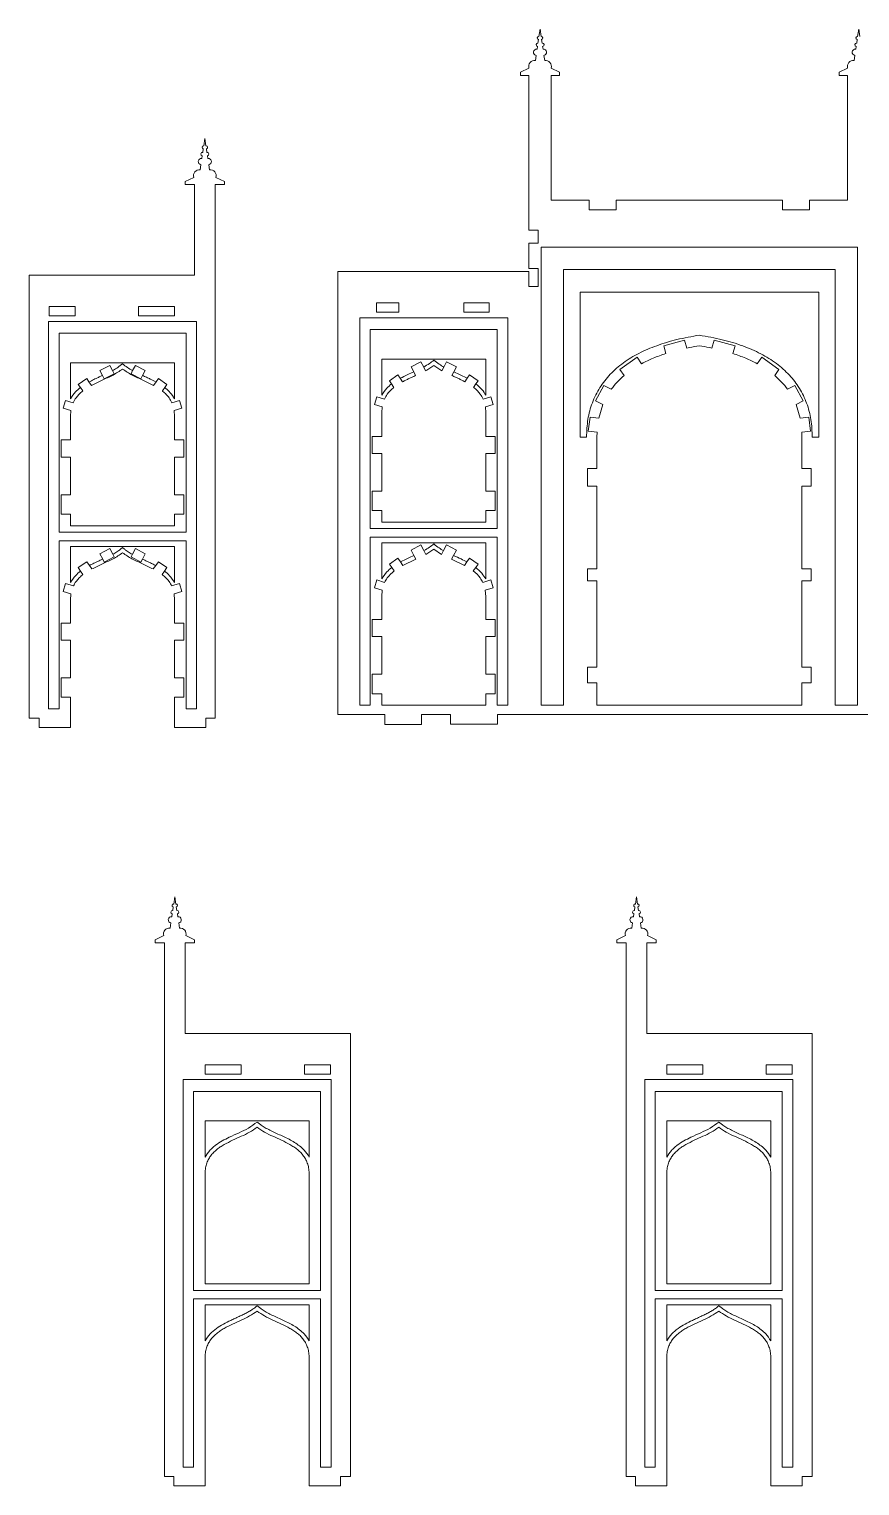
# Model space of a CAD drawing. Header units: millimetres. Extents: x -566 to 8079, y -1523 to 3979.
# Drawn here: x -308.3 to -42.4, y 2938.6 to 3405 of the extents above; entities that cross this region are included whole.
import ezdxf
from ezdxf.lldxf.tags import DXFTag

# ---------------------------------------------------------------- set-up
doc = ezdxf.new("R2010")
doc.units = ezdxf.units.MM
tags = doc.linetypes.add('CENTER', pattern=[10.16, 6.35, -1.27, 1.27, -1.27]).pattern_tags.tags
tags[10:11] = [DXFTag(74, 4), DXFTag(75, 0), DXFTag(340, '0'), DXFTag(46, 1.0), DXFTag(50, 0.0), DXFTag(44, 0.0), DXFTag(45, 0.0)]
tags[8:9] = [DXFTag(74, 4), DXFTag(75, 0), DXFTag(340, '0'), DXFTag(46, 1.0), DXFTag(50, 0.0), DXFTag(44, 0.0), DXFTag(45, 0.0)]
tags[6:7] = [DXFTag(74, 4), DXFTag(75, 0), DXFTag(340, '0'), DXFTag(46, 1.0), DXFTag(50, 0.0), DXFTag(44, 0.0), DXFTag(45, 0.0)]
tags[4:5] = [DXFTag(74, 4), DXFTag(75, 0), DXFTag(340, '0'), DXFTag(46, 1.0), DXFTag(50, 0.0), DXFTag(44, 0.0), DXFTag(45, 0.0)]

# ---------------------------------------------------------------- blocks, each defined once
blk = doc.blocks.new('DWG8')
at = {"color": 7, "linetype": 'Continuous', "lineweight": 15}
for p, q in [((586.92, 83.99), (586.75, 82.84)), ((587.41, 87.29), (587.06, 84.93)), ((587.76, 84.93), (587.41, 87.29)), ((588.07, 82.84), (587.9, 83.99)), ((688.76, 82.84), (688.93, 83.99)), ((689.07, 84.93), (689.42, 87.29)), ((689.42, 87.29), (689.77, 84.93)), ((586.58, 81.74), (586.45, 80.85)), ((588.36, 80.85), (588.23, 81.74)), ((688.47, 80.85), (688.6, 81.74)), ((583.86, 74.84), (581.15, 73.51)), ((586.16, 78.88), (585.91, 77.2)), ((588.91, 77.2), (588.66, 78.88)), ((593.67, 73.51), (590.96, 74.84)), ((683.16, 73.51), (685.87, 74.84)), ((687.92, 77.2), (688.17, 78.88)), ((581.15, 73.51), (581.15, 72.49)), ((581.15, 72.49), (583.85, 72.49)), ((583.85, 72.49), (583.85, 22.88)), ((590.96, 72.49), (593.67, 72.49)), ((590.96, 72.49), (590.96, 32.49)), ((593.67, 72.49), (593.67, 73.51)), ((683.16, 72.49), (683.16, 73.51)), ((685.87, 72.49), (683.16, 72.49)), ((685.87, 72.49), (685.87, 32.49)), ((480.12, 52.29), (479.77, 49.94)), ((480.47, 49.94), (480.12, 52.29)), ((479.3, 46.75), (479.17, 45.86)), ((479.63, 49), (479.46, 47.84)), ((480.78, 47.84), (480.61, 49)), ((481.08, 45.86), (480.95, 46.75)), ((478.87, 43.89), (478.62, 42.21)), ((481.62, 42.21), (481.37, 43.89)), ((476.57, 39.84), (473.86, 38.52)), ((473.86, 38.52), (473.86, 37.5)), ((473.86, 37.5), (476.83, 37.5)), ((476.83, 37.5), (476.83, 8.5)), ((483.41, 37.5), (486.38, 37.5)), ((483.41, -133.33), (483.41, 37.5)), ((486.38, 38.52), (483.67, 39.84)), ((486.38, 37.5), (486.38, 38.52)), ((603.17, 32.49), (590.96, 32.49)), ((603.17, 29.49), (603.17, 32.49)), ((603.17, 29.49), (611.82, 29.49)), ((611.82, 29.49), (611.82, 32.49)), ((665.01, 32.49), (611.82, 32.49)), ((665.01, 29.49), (665.01, 32.49)), ((665.01, 29.49), (673.66, 29.49)), ((673.66, 29.49), (673.66, 32.49)), ((685.87, 32.49), (673.66, 32.49)), ((586.85, 22.88), (583.85, 22.88)), ((583.85, 18.75), (583.85, 10.71)), ((583.85, 18.75), (586.85, 18.75)), ((586.85, 18.75), (586.85, 22.88)), ((689.05, 17.46), (587.78, 17.46)), ((587.78, 17.46), (587.78, -129.17)), ((689.05, -129.17), (689.05, 17.46)), ((522.71, 9.66), (522.71, -132.17)), ((522.71, 9.66), (583.85, 9.66)), ((586.85, 10.71), (583.85, 10.71)), ((583.85, 9.66), (583.85, 4.9)), ((586.85, 4.9), (586.85, 10.71)), ((594.95, -129.17), (594.95, 10.29)), ((594.95, 10.29), (681.88, 10.29)), ((681.88, 10.29), (681.88, -129.17)), ((423.88, 8.5), (423.88, -133.33)), ((423.88, 8.5), (476.83, 8.5)), ((583.85, 4.9), (586.85, 4.9)), ((676.61, 3.06), (600.22, 3.06)), ((600.22, 3.06), (600.22, -43.34)), ((676.61, -43.34), (676.61, 3.06)), ((430.33, -1.5), (430.33, -4.5)), ((438.59, -1.5), (430.33, -1.5)), ((430.33, -4.5), (438.59, -4.5)), ((438.59, -4.5), (438.59, -1.5)), ((458.88, -1.5), (458.88, -4.5)), ((470.39, -1.5), (458.88, -1.5)), ((458.88, -4.5), (470.39, -4.5)), ((470.39, -4.5), (470.39, -1.5)), ((542.16, -0.34), (535.09, -0.34)), ((535.09, -0.34), (535.09, -3.34)), ((535.09, -3.34), (542.16, -3.34)), ((542.16, -3.34), (542.16, -0.34)), ((571.13, -0.34), (563.06, -0.34)), ((563.06, -0.34), (563.06, -3.34)), ((563.06, -3.34), (571.13, -3.34)), ((571.13, -3.34), (571.13, -0.34)), ((477.43, -6.27), (430.12, -6.27)), ((430.12, -6.27), (430.12, -130.33)), ((477.43, -130.33), (477.43, -6.27)), ((577.05, -5.11), (529.73, -5.11)), ((529.73, -5.11), (529.73, -129.17)), ((533.07, -8.88), (533.07, -72.62)), ((573.71, -8.88), (533.07, -8.88)), ((573.71, -72.62), (573.71, -8.88)), ((577.05, -129.17), (577.05, -5.11)), ((433.45, -10.04), (433.45, -73.78)), ((474.1, -10.04), (433.45, -10.04)), ((474.1, -73.78), (474.1, -10.04)), ((633.68, -12.26), (627.01, -14.13)), ((634.39, -14.8), (633.68, -12.26)), ((643.15, -12.26), (642.43, -14.8)), ((649.82, -14.13), (643.15, -12.26)), ((570.06, -18.35), (536.72, -18.35)), ((536.72, -18.35), (536.72, -29.91)), ((570.06, -29.91), (570.06, -18.35)), ((618.46, -17.76), (612.95, -21.68)), ((619.93, -19.82), (618.46, -17.76)), ((627.01, -14.13), (627.69, -16.57)), ((649.14, -16.57), (649.82, -14.13)), ((658.37, -17.76), (656.9, -19.82)), ((663.88, -21.68), (658.37, -17.76)), ((470.44, -19.51), (437.11, -19.51)), ((437.11, -19.51), (437.11, -31.07)), ((449.66, -20.37), (446.52, -22.03)), ((446.52, -22.03), (447.34, -23.59)), ((447.92, -24.68), (451.06, -23.03)), ((450.54, -22.04), (449.66, -20.37)), ((451.06, -23.03), (450.54, -22.04)), ((457, -22.04), (456.49, -23.03)), ((456.49, -23.03), (459.63, -24.68)), ((457.88, -20.37), (457, -22.04)), ((461.03, -22.03), (457.88, -20.37)), ((460.21, -23.59), (461.03, -22.03)), ((470.44, -31.07), (470.44, -19.51)), ((549.28, -19.21), (546.13, -20.87)), ((546.13, -20.87), (546.96, -22.43)), ((546.96, -22.43), (547.58, -23.61)), ((550.16, -20.88), (549.28, -19.21)), ((550.78, -22.06), (550.16, -20.88)), ((556, -22.06), (553.39, -20.39)), ((556.62, -20.88), (556, -22.06)), ((557.5, -19.21), (556.62, -20.88)), ((560.65, -20.87), (557.5, -19.21)), ((559.2, -23.61), (559.82, -22.43)), ((559.82, -22.43), (560.65, -20.87)), ((612.95, -21.68), (614.32, -23.6)), ((662.51, -23.6), (663.88, -21.68)), ((442.3, -24.58), (439.58, -26.47)), ((439.58, -26.47), (440.27, -27.45)), ((440.27, -27.45), (441.03, -28.55)), ((443.04, -25.66), (442.3, -24.58)), ((443.81, -26.76), (443.04, -25.66)), ((447.34, -23.59), (447.92, -24.68)), ((459.63, -24.68), (460.21, -23.59)), ((464.5, -25.66), (463.73, -26.76)), ((465.25, -24.58), (464.5, -25.66)), ((467.96, -26.47), (465.25, -24.58)), ((466.52, -28.55), (467.28, -27.45)), ((467.28, -27.45), (467.96, -26.47)), ((541.91, -23.42), (539.2, -25.31)), ((539.2, -25.31), (539.88, -26.29)), ((539.88, -26.29), (540.64, -27.39)), ((542.66, -24.5), (541.91, -23.42)), ((543.43, -25.6), (542.66, -24.5)), ((564.12, -24.5), (563.35, -25.6)), ((564.87, -23.42), (564.12, -24.5)), ((567.58, -25.31), (564.87, -23.42)), ((566.13, -27.39), (566.9, -26.29)), ((566.9, -26.29), (567.58, -25.31)), ((607.84, -26.75), (605.19, -31.7)), ((610.2, -28.02), (607.84, -26.75)), ((668.99, -26.75), (666.63, -28.02)), ((671.64, -31.7), (668.99, -26.75)), ((435.52, -31.59), (434.77, -34.08)), ((437.97, -32.33), (435.52, -31.59)), ((472.02, -31.59), (469.58, -32.33)), ((472.78, -34.08), (472.02, -31.59)), ((535.14, -30.43), (534.38, -32.92)), ((537.59, -31.17), (535.14, -30.43)), ((571.64, -30.43), (569.19, -31.17)), ((572.39, -32.92), (571.64, -30.43)), ((605.19, -31.7), (607.49, -32.93)), ((669.34, -32.93), (671.64, -31.7)), ((434.77, -34.08), (437.24, -34.83)), ((437.24, -34.83), (437.11, -36.7)), ((437.11, -36.7), (437.11, -44.23)), ((470.3, -34.83), (472.78, -34.08)), ((470.44, -36.7), (470.3, -34.83)), ((470.44, -44.23), (470.44, -36.7)), ((534.38, -32.92), (536.86, -33.67)), ((536.86, -33.67), (536.72, -35.54)), ((536.72, -35.54), (536.72, -43.07)), ((569.92, -33.67), (572.39, -32.92)), ((570.06, -35.54), (569.92, -33.67)), ((570.06, -43.07), (570.06, -35.54)), ((603.42, -36.9), (602.84, -41.39)), ((606.2, -37.26), (603.42, -36.9)), ((607.49, -32.93), (606.2, -37.26)), ((670.63, -37.26), (669.34, -32.93)), ((673.41, -36.9), (670.63, -37.26)), ((673.99, -41.39), (673.41, -36.9)), ((602.84, -41.39), (605.65, -41.76)), ((605.65, -41.76), (605.61, -43.34)), ((671.18, -41.76), (673.99, -41.39)), ((671.22, -43.34), (671.18, -41.76)), ((437.11, -44.23), (434.11, -44.23)), ((434.11, -44.23), (434.11, -49.71)), ((473.44, -44.23), (470.44, -44.23)), ((473.44, -49.71), (473.44, -44.23)), ((536.72, -43.07), (533.72, -43.07)), ((533.72, -43.07), (533.72, -48.55)), ((573.06, -43.07), (570.06, -43.07)), ((573.06, -48.55), (573.06, -43.07)), ((600.22, -43.34), (602.28, -43.34)), ((605.61, -43.34), (605.61, -53.38)), ((671.22, -53.38), (671.22, -43.34)), ((674.55, -43.34), (676.61, -43.34)), ((434.11, -49.71), (437.11, -49.71)), ((437.11, -49.71), (437.11, -61.77)), ((470.44, -61.77), (470.44, -49.71)), ((470.44, -49.71), (473.44, -49.71)), ((533.72, -48.55), (536.72, -48.55)), ((536.72, -48.55), (536.72, -60.61)), ((570.06, -48.55), (573.06, -48.55)), ((570.06, -60.61), (570.06, -48.55)), ((605.61, -53.38), (602.61, -53.38)), ((602.61, -53.38), (602.61, -59.02)), ((674.22, -53.38), (671.22, -53.38)), ((674.22, -59.02), (674.22, -53.38)), ((536.72, -60.61), (533.72, -60.61)), ((533.72, -60.61), (533.72, -66.82)), ((573.06, -60.61), (570.06, -60.61)), ((573.06, -66.82), (573.06, -60.61)), ((602.61, -59.02), (605.61, -59.02)), ((605.61, -59.02), (605.61, -85.46)), ((671.22, -85.46), (671.22, -59.02)), ((671.22, -59.02), (674.22, -59.02)), ((437.11, -61.77), (434.11, -61.77)), ((434.11, -61.77), (434.11, -67.98)), ((473.44, -61.77), (470.44, -61.77)), ((473.44, -67.98), (473.44, -61.77)), ((434.11, -67.98), (437.11, -67.98)), ((437.11, -67.98), (437.11, -71.7)), ((470.44, -71.7), (470.44, -67.98)), ((470.44, -67.98), (473.44, -67.98)), ((533.72, -66.82), (536.72, -66.82)), ((536.72, -66.82), (536.72, -70.54)), ((570.06, -70.54), (570.06, -66.82)), ((570.06, -66.82), (573.06, -66.82)), ((433.45, -73.78), (474.1, -73.78)), ((437.11, -71.7), (470.44, -71.7)), ((533.07, -72.62), (573.71, -72.62)), ((536.72, -70.54), (570.06, -70.54)), ((433.45, -130.33), (433.45, -76.49)), ((433.45, -76.49), (474.1, -76.49)), ((470.44, -78.34), (437.11, -78.34)), ((437.11, -78.34), (437.11, -89.9)), ((449.66, -79), (446.52, -80.66)), ((450.62, -80.83), (449.66, -79)), ((457.88, -79), (456.92, -80.83)), ((461.03, -80.66), (457.88, -79)), ((470.44, -89.9), (470.44, -78.34)), ((474.1, -76.49), (474.1, -130.33)), ((533.07, -129.17), (533.07, -75.33)), ((533.07, -75.33), (573.71, -75.33)), ((570.06, -77.18), (536.72, -77.18)), ((536.72, -77.18), (536.72, -88.74)), ((549.28, -77.85), (546.13, -79.5)), ((550.24, -79.67), (549.28, -77.85)), ((553.39, -79.22), (550.86, -80.85)), ((555.92, -80.85), (553.39, -79.22)), ((557.5, -77.85), (556.54, -79.67)), ((560.65, -79.5), (557.5, -77.85)), ((570.06, -88.74), (570.06, -77.18)), ((573.71, -75.33), (573.71, -129.17)), ((442.3, -83.21), (439.58, -85.1)), ((443.15, -84.44), (442.3, -83.21)), ((446.52, -80.66), (447.43, -82.39)), ((447.43, -82.39), (447.92, -83.31)), ((447.92, -83.31), (451.06, -81.66)), ((451.06, -81.66), (450.62, -80.83)), ((456.92, -80.83), (456.49, -81.66)), ((456.49, -81.66), (459.63, -83.31)), ((459.63, -83.31), (460.12, -82.39)), ((460.12, -82.39), (461.03, -80.66)), ((465.25, -83.21), (464.4, -84.44)), ((467.96, -85.1), (465.25, -83.21)), ((541.91, -82.06), (539.2, -83.94)), ((542.76, -83.28), (541.91, -82.06)), ((543.53, -84.38), (542.76, -83.28)), ((547.66, -82.41), (543.53, -84.38)), ((546.13, -79.5), (547.04, -81.23)), ((547.04, -81.23), (547.66, -82.41)), ((550.86, -80.85), (550.24, -79.67)), ((556.54, -79.67), (555.92, -80.85)), ((559.11, -82.41), (559.74, -81.23)), ((563.25, -84.38), (559.11, -82.41)), ((559.74, -81.23), (560.65, -79.5)), ((564.02, -83.28), (563.25, -84.38)), ((564.87, -82.06), (564.02, -83.28)), ((567.58, -83.94), (564.87, -82.06)), ((439.58, -85.1), (440.36, -86.21)), ((440.36, -86.21), (441.12, -87.31)), ((443.91, -85.54), (443.15, -84.44)), ((464.4, -84.44), (463.63, -85.54)), ((466.43, -87.31), (467.19, -86.21)), ((467.19, -86.21), (467.96, -85.1)), ((539.2, -83.94), (539.97, -85.05)), ((539.97, -85.05), (540.73, -86.15)), ((566.04, -86.15), (566.81, -85.05)), ((566.81, -85.05), (567.58, -83.94)), ((605.61, -85.46), (602.61, -85.46)), ((602.61, -85.46), (602.61, -89.35)), ((674.22, -85.46), (671.22, -85.46)), ((674.22, -89.35), (674.22, -85.46)), ((435.52, -90.22), (434.77, -92.71)), ((434.77, -92.71), (437.28, -93.47)), ((438.05, -90.98), (435.52, -90.22)), ((472.02, -90.22), (469.49, -90.98)), ((470.27, -93.47), (472.78, -92.71)), ((472.78, -92.71), (472.02, -90.22)), ((535.14, -89.06), (534.38, -91.55)), ((534.38, -91.55), (536.89, -92.31)), ((537.67, -89.83), (535.14, -89.06)), ((536.89, -92.31), (536.72, -94.37)), ((571.64, -89.06), (569.11, -89.83)), ((569.89, -92.31), (572.39, -91.55)), ((570.06, -94.37), (569.89, -92.31)), ((572.39, -91.55), (571.64, -89.06)), ((602.61, -89.35), (605.61, -89.35)), ((605.61, -89.35), (605.61, -117)), ((671.22, -117), (671.22, -89.35)), ((671.22, -89.35), (674.22, -89.35)), ((437.11, -95.53), (437.28, -93.47)), ((437.11, -102.86), (437.11, -95.53)), ((470.27, -93.47), (470.44, -95.53)), ((470.44, -95.53), (470.44, -102.86)), ((536.72, -94.37), (536.72, -101.71)), ((570.06, -101.71), (570.06, -94.37)), ((536.72, -101.71), (533.72, -101.71)), ((533.72, -101.71), (533.72, -107.19)), ((573.06, -101.71), (570.06, -101.71)), ((573.06, -107.19), (573.06, -101.71)), ((437.11, -102.86), (434.11, -102.86)), ((434.11, -102.86), (434.11, -108.34)), ((473.44, -102.86), (470.44, -102.86)), ((473.44, -108.34), (473.44, -102.86)), ((533.72, -107.19), (536.72, -107.19)), ((536.72, -107.19), (536.72, -119.25)), ((570.06, -119.25), (570.06, -107.19)), ((570.06, -107.19), (573.06, -107.19)), ((434.11, -108.34), (437.11, -108.34)), ((437.11, -120.4), (437.11, -108.34)), ((470.44, -108.34), (470.44, -120.4)), ((470.44, -108.34), (473.44, -108.34)), ((437.11, -120.4), (434.11, -120.4)), ((434.11, -120.4), (434.11, -126.61)), ((473.44, -120.4), (470.44, -120.4)), ((473.44, -126.61), (473.44, -120.4)), ((536.72, -119.25), (533.72, -119.25)), ((533.72, -119.25), (533.72, -125.46)), ((573.06, -119.25), (570.06, -119.25)), ((573.06, -125.46), (573.06, -119.25)), ((605.61, -117), (602.61, -117)), ((602.61, -117), (602.61, -121.96)), ((674.22, -117), (671.22, -117)), ((674.22, -121.96), (674.22, -117)), ((533.72, -125.46), (536.72, -125.46)), ((536.72, -125.46), (536.72, -129.17)), ((570.06, -129.17), (570.06, -125.46)), ((570.06, -125.46), (573.06, -125.46)), ((602.61, -121.96), (605.61, -121.96)), ((605.61, -121.96), (605.61, -129.17)), ((671.22, -129.17), (671.22, -121.96)), ((671.22, -121.96), (674.22, -121.96)), ((430.12, -130.33), (433.45, -130.33)), ((434.11, -126.61), (437.11, -126.61)), ((437.11, -136.33), (437.11, -126.61)), ((470.44, -126.61), (470.44, -136.33)), ((470.44, -126.61), (473.44, -126.61)), ((474.1, -130.33), (477.43, -130.33)), ((529.73, -129.17), (533.07, -129.17)), ((536.72, -129.17), (570.06, -129.17)), ((573.71, -129.17), (577.05, -129.17)), ((587.78, -129.17), (594.95, -129.17)), ((605.61, -129.17), (671.22, -129.17)), ((681.88, -129.17), (689.05, -129.17)), ((423.88, -133.33), (427.11, -133.33)), ((427.11, -136.33), (427.11, -133.33)), ((480.44, -133.33), (483.41, -133.33)), ((480.44, -136.33), (480.44, -133.33)), ((522.71, -132.17), (537.76, -132.17)), ((537.76, -132.17), (537.76, -135.34)), ((549.46, -132.17), (558.72, -132.17)), ((549.46, -135.34), (549.46, -132.17)), ((558.72, -135.17), (558.72, -132.17)), ((573.8, -135.17), (558.72, -135.17)), ((573.8, -132.17), (703.03, -132.17)), ((573.8, -135.17), (573.8, -132.17)), ((437.11, -136.33), (427.11, -136.33)), ((480.44, -136.33), (470.44, -136.33)), ((537.76, -135.34), (549.46, -135.34)), ((470.15, -192.79), (470.5, -190.44)), ((470.5, -190.44), (470.85, -192.79)), ((617.92, -192.79), (618.27, -190.44)), ((618.27, -190.44), (618.62, -192.79)), ((469.84, -194.89), (470.01, -193.73)), ((470.99, -193.73), (471.16, -194.89)), ((617.61, -194.89), (617.78, -193.73)), ((618.76, -193.73), (618.93, -194.89)), ((469, -200.52), (469.25, -198.84)), ((469.54, -196.87), (469.67, -195.98)), ((471.32, -195.98), (471.45, -196.87)), ((471.75, -198.84), (472, -200.52)), ((616.77, -200.52), (617.02, -198.84)), ((617.31, -196.87), (617.44, -195.98)), ((619.09, -195.98), (619.22, -196.87)), ((619.52, -198.84), (619.77, -200.52)), ((464.24, -204.21), (466.95, -202.89)), ((464.24, -205.23), (464.24, -204.21)), ((474.05, -202.89), (476.76, -204.21)), ((476.76, -204.21), (476.76, -205.23)), ((612.01, -204.21), (614.72, -202.89)), ((612.01, -205.23), (612.01, -204.21)), ((621.82, -202.89), (624.53, -204.21)), ((624.53, -204.21), (624.53, -205.23)), ((467.21, -205.23), (464.24, -205.23)), ((467.21, -376.06), (467.21, -205.23)), ((476.76, -205.23), (473.79, -205.23)), ((473.79, -205.23), (473.79, -234.23)), ((614.98, -205.23), (612.01, -205.23)), ((614.98, -376.06), (614.98, -205.23)), ((624.53, -205.23), (621.56, -205.23)), ((621.56, -205.23), (621.56, -234.23)), ((473.79, -234.23), (526.74, -234.23)), ((526.74, -234.23), (526.74, -376.06)), ((621.56, -234.23), (674.51, -234.23)), ((674.51, -234.23), (674.51, -376.06)), ((480.23, -244.23), (480.23, -247.23)), ((491.75, -244.23), (480.23, -244.23)), ((491.75, -247.23), (491.75, -244.23)), ((512.03, -244.23), (512.03, -247.23)), ((520.29, -244.23), (512.03, -244.23)), ((520.29, -247.23), (520.29, -244.23)), ((628, -244.23), (628, -247.23)), ((639.51, -244.23), (628, -244.23)), ((639.51, -247.23), (639.51, -244.23)), ((659.8, -244.23), (659.8, -247.23)), ((668.06, -244.23), (659.8, -244.23)), ((668.06, -247.23), (668.06, -244.23)), ((473.19, -249), (520.51, -249)), ((473.19, -373.06), (473.19, -249)), ((480.23, -247.23), (491.75, -247.23)), ((512.03, -247.23), (520.29, -247.23)), ((520.51, -249), (520.51, -373.06)), ((620.96, -249), (668.27, -249)), ((620.96, -373.06), (620.96, -249)), ((628, -247.23), (639.51, -247.23)), ((659.8, -247.23), (668.06, -247.23)), ((668.27, -249), (668.27, -373.06)), ((476.52, -316.51), (476.52, -252.77)), ((476.52, -252.77), (517.17, -252.77)), ((517.17, -252.77), (517.17, -316.51)), ((624.29, -316.51), (624.29, -252.77)), ((624.29, -252.77), (664.94, -252.77)), ((664.94, -252.77), (664.94, -316.51)), ((480.18, -262.24), (513.52, -262.24)), ((480.18, -273.8), (480.18, -262.24)), ((513.52, -262.24), (513.52, -273.8)), ((627.95, -262.24), (661.28, -262.24)), ((627.95, -273.8), (627.95, -262.24)), ((661.28, -262.24), (661.28, -273.8)), ((480.18, -314.43), (480.18, -279.43)), ((513.52, -279.43), (513.52, -314.43)), ((627.95, -314.43), (627.95, -279.43)), ((661.28, -279.43), (661.28, -314.43)), ((517.17, -316.51), (476.52, -316.51)), ((513.52, -314.43), (480.18, -314.43)), ((664.94, -316.51), (624.29, -316.51)), ((661.28, -314.43), (627.95, -314.43)), ((476.52, -319.22), (476.52, -373.06)), ((517.17, -319.22), (476.52, -319.22)), ((480.18, -321.07), (513.52, -321.07)), ((480.18, -332.63), (480.18, -321.07)), ((513.52, -321.07), (513.52, -332.63)), ((517.17, -373.06), (517.17, -319.22)), ((624.29, -319.22), (624.29, -373.06)), ((664.94, -319.22), (624.29, -319.22)), ((627.95, -321.07), (661.28, -321.07)), ((627.95, -332.63), (627.95, -321.07)), ((661.28, -321.07), (661.28, -332.63)), ((664.94, -373.06), (664.94, -319.22)), ((480.18, -338.26), (480.18, -379.06)), ((513.52, -379.06), (513.52, -338.26)), ((627.95, -338.26), (627.95, -379.06)), ((661.28, -379.06), (661.28, -338.26)), ((476.52, -373.06), (473.19, -373.06)), ((520.51, -373.06), (517.17, -373.06)), ((624.29, -373.06), (620.96, -373.06)), ((668.27, -373.06), (664.94, -373.06)), ((470.18, -376.06), (467.21, -376.06)), ((470.18, -379.06), (470.18, -376.06)), ((526.74, -376.06), (523.52, -376.06)), ((523.52, -379.06), (523.52, -376.06)), ((617.95, -376.06), (614.98, -376.06)), ((617.95, -379.06), (617.95, -376.06)), ((674.51, -376.06), (671.28, -376.06)), ((671.28, -379.06), (671.28, -376.06)), ((470.18, -379.06), (480.18, -379.06)), ((513.52, -379.06), (523.52, -379.06)), ((617.95, -379.06), (627.95, -379.06)), ((661.28, -379.06), (671.28, -379.06))]:
    blk.add_line(p, q, dxfattribs=at)
for centre, radius, start, end in [((586.99, 84.46), 0.474, 81.5456, 261.5456), ((587.83, 84.46), 0.474, 278.4544, 98.4544), ((689, 84.46), 0.474, 81.5456, 261.5456), ((586.31, 79.87), 0.996, 81.5456, 261.5456), ((586.67, 82.29), 0.553, 81.5456, 261.5456), ((588.15, 82.29), 0.553, 278.4544, 98.4544), ((588.51, 79.87), 0.996, 278.4544, 98.4544), ((688.32, 79.87), 0.996, 81.5456, 261.5456), ((688.68, 82.29), 0.553, 81.5456, 261.5456), ((585.64, 75.37), 1.86, 81.5456, 196.6114), ((589.18, 75.37), 1.86, 343.3886, 98.4544), ((687.65, 75.37), 1.86, 81.5456, 196.6114), ((479.38, 47.3), 0.553, 81.5456, 261.5456), ((479.7, 49.47), 0.474, 81.5456, 261.5456), ((480.54, 49.47), 0.474, 278.4544, 98.4544), ((480.87, 47.3), 0.553, 278.4544, 98.4544), ((478.35, 40.37), 1.86, 81.5456, 196.6114), ((479.02, 44.88), 0.996, 81.5456, 261.5456), ((481.23, 44.88), 0.996, 278.4544, 98.4544), ((481.89, 40.37), 1.86, 343.3886, 98.4544), ((469.76, -195.43), 0.553, 81.5456, 261.5456), ((470.08, -193.26), 0.474, 81.5456, 261.5456), ((470.92, -193.26), 0.474, 278.4544, 98.4544), ((471.24, -195.43), 0.553, 278.4544, 98.4544), ((617.52, -195.43), 0.553, 81.5456, 261.5456), ((617.85, -193.26), 0.474, 81.5456, 261.5456), ((618.69, -193.26), 0.474, 278.4544, 98.4544), ((619.01, -195.43), 0.553, 278.4544, 98.4544), ((468.73, -202.36), 1.86, 81.5456, 196.6114), ((469.4, -197.85), 0.996, 81.5456, 261.5456), ((471.6, -197.85), 0.996, 278.4544, 98.4544), ((472.27, -202.36), 1.86, 343.3886, 98.4544), ((616.5, -202.36), 1.86, 81.5456, 196.6114), ((617.17, -197.85), 0.996, 81.5456, 261.5456), ((619.37, -197.85), 0.996, 278.4544, 98.4544), ((620.04, -202.36), 1.86, 343.3886, 98.4544)]:
    blk.add_arc(centre, radius, start, end, dxfattribs=at)
for points, knots in [([(602.28, -43.34), (602.36, -41.42), (602.52, -37.67), (603.99, -32.27), (606.4, -27.37), (609.8, -23.04), (614.06, -19.36), (619.11, -16.32), (624.87, -13.88), (631.37, -11.93), (636, -11.11), (638.41, -10.68)], [0, 0, 0, 0, 0.106943, 0.209222, 0.309459, 0.410281, 0.514314, 0.622123, 0.737782, 0.863222, 1, 1, 1, 1]), ([(638.41, -10.68), (640.87, -11.12), (645.57, -11.96), (652.17, -13.95), (658.01, -16.47), (663.07, -19.58), (667.28, -23.31), (670.58, -27.62), (672.91, -32.46), (674.32, -37.77), (674.47, -41.46), (674.55, -43.34)], [0, 0, 0, 0, 0.139153, 0.266578, 0.38393, 0.493264, 0.596978, 0.695888, 0.794371, 0.894916, 1, 1, 1, 1]), ([(627.69, -16.57), (626.31, -17.04), (623.65, -17.95), (621.14, -19.21), (619.93, -19.82)], [0, 0, 0, 0, 0.51747, 1, 1, 1, 1]), ([(638.41, -14.05), (637.34, -14.24), (635.99, -14.47), (634.66, -14.75), (634.39, -14.8)], [0, 0, 0, 0, 0.802034, 1, 1, 1, 1]), ([(642.43, -14.8), (642.17, -14.75), (640.84, -14.47), (639.49, -14.24), (638.41, -14.05)], [0, 0, 0, 0, 0.197965, 1, 1, 1, 1]), ([(656.9, -19.82), (655.69, -19.21), (653.18, -17.95), (650.52, -17.04), (649.14, -16.57)], [0, 0, 0, 0, 0.48253, 1, 1, 1, 1]), ([(453.77, -21.55), (452.78, -22.21), (450.71, -23.59), (447.25, -25.06), (444.95, -26.19), (443.81, -26.76)], [0, 0, 0, 0, 0.318519, 0.659674, 1, 1, 1, 1]), ([(450.54, -22.04), (450.77, -21.91), (451.24, -21.66), (451.9, -21.25), (452.48, -20.86), (453.09, -20.39), (453.5, -20.07), (453.77, -19.85)], [0, 0, 0, 0, 0.204653, 0.40407, 0.59931, 0.737231, 1, 1, 1, 1]), ([(453.77, -19.85), (454.28, -20.26), (455.3, -21.08), (456.43, -21.72), (457, -22.04)], [0, 0, 0, 0, 0.497578, 1, 1, 1, 1]), ([(463.73, -26.76), (462.59, -26.19), (460.3, -25.06), (456.83, -23.59), (454.77, -22.21), (453.77, -21.55)], [0, 0, 0, 0, 0.3403514, 0.6814468, 1, 1, 1, 1]), ([(542.66, -24.5), (543.46, -24.09), (544.87, -23.37), (546.32, -22.72), (546.96, -22.43)], [0, 0, 0, 0, 0.563642, 1, 1, 1, 1]), ([(550.16, -20.88), (550.79, -20.52), (551.93, -19.87), (552.94, -19.05), (553.39, -18.69)], [0, 0, 0, 0, 0.560746, 1, 1, 1, 1]), ([(553.39, -20.39), (552.98, -20.69), (552.14, -21.3), (551.24, -21.81), (550.78, -22.06)], [0, 0, 0, 0, 0.493324, 1, 1, 1, 1]), ([(553.39, -18.69), (553.96, -19.15), (554.98, -19.96), (556.12, -20.6), (556.62, -20.88)], [0, 0, 0, 0, 0.55529, 1, 1, 1, 1]), ([(559.82, -22.43), (560.63, -22.79), (562.08, -23.45), (563.49, -24.18), (564.12, -24.5)], [0, 0, 0, 0, 0.556647, 1, 1, 1, 1]), ([(437.11, -31.07), (437.6, -30.3), (438.48, -28.93), (439.73, -27.9), (440.27, -27.45)], [0, 0, 0, 0, 0.567259, 1, 1, 1, 1]), ([(443.04, -25.66), (443.29, -25.53), (443.79, -25.26), (444.55, -24.88), (445.39, -24.49), (446.32, -24.06), (446.99, -23.75), (447.34, -23.59)], [0, 0, 0, 0, 0.17662, 0.352911, 0.537124, 0.758844, 1, 1, 1, 1]), ([(460.21, -23.59), (460.63, -23.79), (461.46, -24.16), (462.9, -24.83), (463.89, -25.34), (464.5, -25.66)], [0, 0, 0, 0, 0.295677, 0.569933, 1, 1, 1, 1]), ([(467.28, -27.45), (467.58, -27.7), (468.17, -28.18), (469.32, -29.32), (469.98, -30.35), (470.44, -31.07)], [0, 0, 0, 0, 0.2414839, 0.4719141, 1, 1, 1, 1]), ([(536.72, -29.91), (537.22, -29.14), (538.1, -27.77), (539.34, -26.74), (539.88, -26.29)], [0, 0, 0, 0, 0.566407, 1, 1, 1, 1]), ([(540.64, -27.39), (540.58, -27.44), (539.78, -28.07), (538.6, -29.24), (537.87, -30.62), (537.59, -31.17)], [0, 0, 0, 0, 0.048752, 0.624763, 1, 1, 1, 1]), ([(547.58, -23.61), (547.2, -23.79), (546.49, -24.11), (545.44, -24.59), (544.43, -25.08), (543.76, -25.43), (543.43, -25.6)], [0, 0, 0, 0, 0.27102, 0.509697, 0.754491, 1, 1, 1, 1]), ([(563.35, -25.6), (563.02, -25.43), (562.35, -25.08), (561.34, -24.59), (560.29, -24.11), (559.58, -23.79), (559.2, -23.61)], [0, 0, 0, 0, 0.24555, 0.490337, 0.729076, 1, 1, 1, 1]), ([(569.19, -31.17), (568.91, -30.62), (568.18, -29.24), (566.99, -28.07), (566.2, -27.44), (566.13, -27.39)], [0, 0, 0, 0, 0.375236, 0.951247, 1, 1, 1, 1]), ([(566.9, -26.29), (567.58, -26.87), (568.82, -27.92), (569.67, -29.3), (570.06, -29.91)], [0, 0, 0, 0, 0.552631, 1, 1, 1, 1]), ([(614.32, -23.6), (613.55, -24.29), (612.05, -25.63), (610.81, -27.23), (610.2, -28.02)], [0, 0, 0, 0, 0.507137, 1, 1, 1, 1]), ([(666.63, -28.02), (666.02, -27.23), (664.78, -25.63), (663.28, -24.29), (662.51, -23.6)], [0, 0, 0, 0, 0.492863, 1, 1, 1, 1]), ([(441.03, -28.55), (440.97, -28.6), (440.17, -29.23), (438.98, -30.4), (438.26, -31.78), (437.97, -32.33)], [0, 0, 0, 0, 0.048754, 0.624745, 1, 1, 1, 1]), ([(469.58, -32.33), (469.29, -31.78), (468.79, -30.82), (467.77, -29.63), (467.01, -28.94), (466.58, -28.6), (466.52, -28.55)], [0, 0, 0, 0, 0.374791, 0.662455, 0.951306, 1, 1, 1, 1]), ([(450.62, -80.83), (450.85, -80.7), (451.3, -80.45), (451.95, -80.05), (452.5, -79.67), (453.11, -79.21), (453.51, -78.9), (453.77, -78.69)], [0, 0, 0, 0, 0.204673, 0.403053, 0.598461, 0.734025, 1, 1, 1, 1]), ([(453.77, -78.69), (454.04, -78.9), (454.44, -79.21), (455.04, -79.67), (455.6, -80.05), (456.25, -80.45), (456.69, -80.7), (456.92, -80.83)], [0, 0, 0, 0, 0.2659299, 0.4014599, 0.5970077, 0.7953176, 1, 1, 1, 1]), ([(550.24, -79.67), (550.86, -79.31), (551.96, -78.68), (552.95, -77.88), (553.39, -77.53)], [0, 0, 0, 0, 0.559903, 1, 1, 1, 1]), ([(553.39, -77.53), (553.94, -77.97), (554.94, -78.76), (556.05, -79.39), (556.54, -79.67)], [0, 0, 0, 0, 0.556025, 1, 1, 1, 1]), ([(443.15, -84.44), (443.39, -84.31), (443.86, -84.06), (444.59, -83.7), (445.42, -83.31), (446.37, -82.87), (447.07, -82.55), (447.43, -82.39)], [0, 0, 0, 0, 0.170544, 0.338304, 0.514992, 0.748907, 1, 1, 1, 1]), ([(443.91, -85.54), (445.06, -84.98), (447.33, -83.86), (450.76, -82.4), (452.79, -81.04), (453.77, -80.38)], [0, 0, 0, 0, 0.343044, 0.681574, 1, 1, 1, 1]), ([(453.77, -80.38), (454.76, -81.04), (456.79, -82.4), (460.22, -83.86), (462.49, -84.98), (463.63, -85.54)], [0, 0, 0, 0, 0.318399, 0.657009, 1, 1, 1, 1]), ([(460.12, -82.39), (460.48, -82.55), (461.18, -82.87), (462.25, -83.36), (463.32, -83.87), (464.04, -84.25), (464.4, -84.44)], [0, 0, 0, 0, 0.251109, 0.485013, 0.742781, 1, 1, 1, 1]), ([(542.76, -83.28), (543.56, -82.88), (544.97, -82.16), (546.41, -81.51), (547.04, -81.23)], [0, 0, 0, 0, 0.563804, 1, 1, 1, 1]), ([(559.74, -81.23), (560.54, -81.59), (561.98, -82.24), (563.39, -82.96), (564.02, -83.28)], [0, 0, 0, 0, 0.556492, 1, 1, 1, 1]), ([(437.11, -89.9), (437.6, -89.13), (438.5, -87.73), (439.79, -86.68), (440.36, -86.21)], [0, 0, 0, 0, 0.553974, 1, 1, 1, 1]), ([(438.05, -90.98), (438.31, -90.5), (438.8, -89.6), (439.78, -88.47), (440.56, -87.75), (441.03, -87.38), (441.12, -87.31)], [0, 0, 0, 0, 0.340431, 0.63282, 0.926422, 1, 1, 1, 1]), ([(466.43, -87.31), (466.52, -87.38), (467.35, -88.04), (468.52, -89.19), (469.23, -90.5), (469.49, -90.98)], [0, 0, 0, 0, 0.073671, 0.659138, 1, 1, 1, 1]), ([(467.19, -86.21), (467.76, -86.68), (469.04, -87.73), (469.94, -89.13), (470.44, -89.9)], [0, 0, 0, 0, 0.446027, 1, 1, 1, 1]), ([(536.72, -88.74), (537.23, -87.95), (538.13, -86.56), (539.42, -85.51), (539.97, -85.05)], [0, 0, 0, 0, 0.5663909, 1, 1, 1, 1]), ([(540.73, -86.15), (539.93, -86.85), (538.7, -87.92), (537.93, -89.34), (537.67, -89.83)], [0, 0, 0, 0, 0.658311, 1, 1, 1, 1]), ([(569.11, -89.83), (568.85, -89.34), (568.08, -87.92), (566.85, -86.85), (566.04, -86.15)], [0, 0, 0, 0, 0.341688, 1, 1, 1, 1]), ([(566.81, -85.05), (567.51, -85.64), (568.79, -86.71), (569.66, -88.11), (570.06, -88.74)], [0, 0, 0, 0, 0.552617, 1, 1, 1, 1]), ([(496.85, -262.58), (495.95, -263.26), (494.15, -264.61), (491.06, -266.04), (488.22, -267.31), (485.67, -268.6), (483.86, -269.74), (482.55, -270.82), (481.33, -272.01), (480.64, -273.08), (480.18, -273.8)], [0, 0, 0, 0, 0.165498, 0.329345, 0.499691, 0.624833, 0.749825, 0.813904, 0.874696, 1, 1, 1, 1]), ([(480.18, -279.43), (480.2, -278.84), (480.24, -277.7), (480.61, -276.11), (481.17, -274.69), (481.93, -273.45), (482.85, -272.36), (483.91, -271.4), (485.07, -270.55), (486.76, -269.52), (489.02, -268.41), (491.77, -267.18), (494.46, -265.92), (496.06, -264.82), (496.85, -264.28)], [0, 0, 0, 0, 0.074293, 0.141562, 0.204093, 0.263962, 0.322874, 0.382032, 0.442133, 0.503436, 0.629145, 0.75638, 0.881045, 1, 1, 1, 1]), ([(513.52, -273.8), (513.02, -273.03), (512.15, -271.7), (510.45, -270.21), (508.82, -269.08), (507.08, -268.1), (505.31, -267.24), (503.53, -266.44), (501.81, -265.65), (500.45, -264.98), (499.44, -264.42), (498.76, -264.01), (498.17, -263.61), (497.54, -263.13), (497.12, -262.8), (496.85, -262.58)], [0, 0, 0, 0, 0.134498, 0.232215, 0.330462, 0.427009, 0.525195, 0.620462, 0.714031, 0.80404, 0.844152, 0.8834, 0.921629, 0.949067, 1, 1, 1, 1]), ([(496.85, -264.28), (497.63, -264.82), (499.24, -265.92), (501.93, -267.18), (504.68, -268.41), (506.94, -269.52), (508.62, -270.55), (510.17, -271.68), (511.52, -273.05), (512.52, -274.69), (513.09, -276.11), (513.45, -277.7), (513.49, -278.84), (513.52, -279.43)], [0, 0, 0, 0, 0.118987, 0.243683, 0.37095, 0.496688, 0.558009, 0.618124, 0.735972, 0.795856, 0.858402, 0.925688, 1, 1, 1, 1]), ([(644.62, -262.58), (643.72, -263.26), (641.92, -264.61), (638.83, -266.04), (635.98, -267.31), (633.43, -268.6), (631.63, -269.74), (630.32, -270.82), (629.09, -272.01), (628.41, -273.08), (627.95, -273.8)], [0, 0, 0, 0, 0.165498, 0.329345, 0.499691, 0.624833, 0.749825, 0.813904, 0.874696, 1, 1, 1, 1]), ([(627.95, -279.43), (627.97, -278.84), (628.01, -277.7), (628.38, -276.11), (628.94, -274.69), (629.7, -273.45), (630.62, -272.36), (631.68, -271.4), (632.84, -270.55), (634.53, -269.52), (636.78, -268.41), (639.53, -267.18), (642.23, -265.92), (643.83, -264.82), (644.62, -264.28)], [0, 0, 0, 0, 0.074293, 0.141562, 0.204093, 0.263962, 0.322874, 0.382032, 0.442133, 0.503436, 0.629145, 0.75638, 0.881045, 1, 1, 1, 1]), ([(661.28, -273.8), (660.78, -273.03), (659.92, -271.7), (658.22, -270.21), (656.59, -269.08), (654.85, -268.1), (653.08, -267.24), (651.3, -266.44), (649.58, -265.65), (648.22, -264.98), (647.21, -264.42), (646.53, -264.01), (645.94, -263.61), (645.31, -263.13), (644.89, -262.8), (644.62, -262.58)], [0, 0, 0, 0, 0.134498, 0.232215, 0.330462, 0.427009, 0.525195, 0.620462, 0.714031, 0.80404, 0.844152, 0.8834, 0.921629, 0.949067, 1, 1, 1, 1]), ([(644.62, -264.28), (645.4, -264.82), (647.01, -265.92), (649.7, -267.18), (652.45, -268.41), (654.71, -269.52), (656.39, -270.55), (657.94, -271.68), (659.29, -273.05), (660.29, -274.69), (660.86, -276.11), (661.22, -277.7), (661.26, -278.84), (661.28, -279.43)], [0, 0, 0, 0, 0.118987, 0.243683, 0.37095, 0.496688, 0.558009, 0.618124, 0.735972, 0.795856, 0.858402, 0.925688, 1, 1, 1, 1]), ([(496.85, -321.42), (496.51, -321.69), (495.84, -322.23), (494.77, -322.96), (493.63, -323.61), (492.41, -324.23), (491.08, -324.86), (489.74, -325.46), (488.03, -326.24), (486.03, -327.23), (483.77, -328.62), (481.67, -330.35), (480.68, -331.87), (480.18, -332.63)], [0, 0, 0, 0, 0.064491, 0.125996, 0.190632, 0.258172, 0.327608, 0.406047, 0.474863, 0.604559, 0.73466, 0.865486, 1, 1, 1, 1]), ([(513.52, -332.63), (513.02, -331.86), (512.15, -330.54), (510.45, -329.04), (508.82, -327.91), (507.08, -326.94), (505.31, -326.08), (503.53, -325.27), (501.81, -324.49), (500.45, -323.81), (499.44, -323.25), (498.76, -322.84), (498.17, -322.44), (497.54, -321.96), (497.12, -321.63), (496.85, -321.42)], [0, 0, 0, 0, 0.134493, 0.232212, 0.330462, 0.427007, 0.525195, 0.62046, 0.714029, 0.804039, 0.844151, 0.8834, 0.921629, 0.949065, 1, 1, 1, 1]), ([(644.62, -321.42), (644.28, -321.69), (643.61, -322.23), (642.54, -322.96), (641.4, -323.61), (640.18, -324.23), (638.85, -324.86), (637.51, -325.46), (635.8, -326.24), (633.79, -327.23), (631.53, -328.62), (629.44, -330.35), (628.45, -331.87), (627.95, -332.63)], [0, 0, 0, 0, 0.064491, 0.125996, 0.190632, 0.258172, 0.327608, 0.406047, 0.474863, 0.604559, 0.73466, 0.865486, 1, 1, 1, 1]), ([(661.28, -332.63), (660.78, -331.86), (659.92, -330.54), (658.22, -329.04), (656.59, -327.91), (654.85, -326.94), (653.08, -326.08), (651.3, -325.27), (649.58, -324.49), (648.22, -323.81), (647.21, -323.25), (646.53, -322.84), (645.94, -322.44), (645.31, -321.96), (644.89, -321.63), (644.62, -321.42)], [0, 0, 0, 0, 0.134493, 0.232212, 0.330462, 0.427007, 0.525195, 0.62046, 0.714029, 0.804039, 0.844151, 0.8834, 0.921629, 0.949065, 1, 1, 1, 1]), ([(496.85, -323.11), (496.06, -323.65), (494.46, -324.76), (491.77, -326.01), (489.02, -327.24), (486.76, -328.35), (485.07, -329.38), (483.53, -330.51), (482.18, -331.88), (481.17, -333.53), (480.61, -334.94), (480.24, -336.54), (480.2, -337.67), (480.18, -338.26)], [0, 0, 0, 0, 0.118986, 0.243682, 0.370948, 0.496689, 0.55801, 0.618126, 0.735973, 0.795858, 0.858402, 0.925688, 1, 1, 1, 1]), ([(513.52, -338.26), (513.49, -337.67), (513.45, -336.54), (513.09, -334.94), (512.52, -333.53), (511.77, -332.28), (510.85, -331.19), (509.79, -330.23), (508.62, -329.38), (506.94, -328.35), (504.68, -327.24), (501.93, -326.01), (499.24, -324.76), (497.63, -323.65), (496.85, -323.11)], [0, 0, 0, 0, 0.074293, 0.141562, 0.20409, 0.263959, 0.322873, 0.382031, 0.442131, 0.503438, 0.629144, 0.756378, 0.881042, 1, 1, 1, 1]), ([(644.62, -323.11), (643.83, -323.65), (642.23, -324.76), (639.53, -326.01), (636.78, -327.24), (634.53, -328.35), (632.84, -329.38), (631.3, -330.51), (629.95, -331.88), (628.94, -333.53), (628.38, -334.94), (628.01, -336.54), (627.97, -337.67), (627.95, -338.26)], [0, 0, 0, 0, 0.118986, 0.243682, 0.370948, 0.496689, 0.55801, 0.618126, 0.735973, 0.795858, 0.858402, 0.925688, 1, 1, 1, 1]), ([(661.28, -338.26), (661.26, -337.67), (661.22, -336.54), (660.86, -334.94), (660.29, -333.53), (659.53, -332.28), (658.61, -331.19), (657.56, -330.23), (656.39, -329.38), (654.71, -328.35), (652.45, -327.24), (649.7, -326.01), (647.01, -324.76), (645.4, -323.65), (644.62, -323.11)], [0, 0, 0, 0, 0.074293, 0.141562, 0.20409, 0.263959, 0.322873, 0.382031, 0.442131, 0.503438, 0.629144, 0.756378, 0.881042, 1, 1, 1, 1])]:
    blk.add_open_spline(points, degree=3, knots=knots, dxfattribs=at)

msp = doc.modelspace()

# ---------------------------------------------------------------- block references
at = {"linetype": 'CENTER'}
msp.add_blockref('DWG8', (-732.15, 3317.71), dxfattribs=at)

doc.saveas('drawing.dxf')
